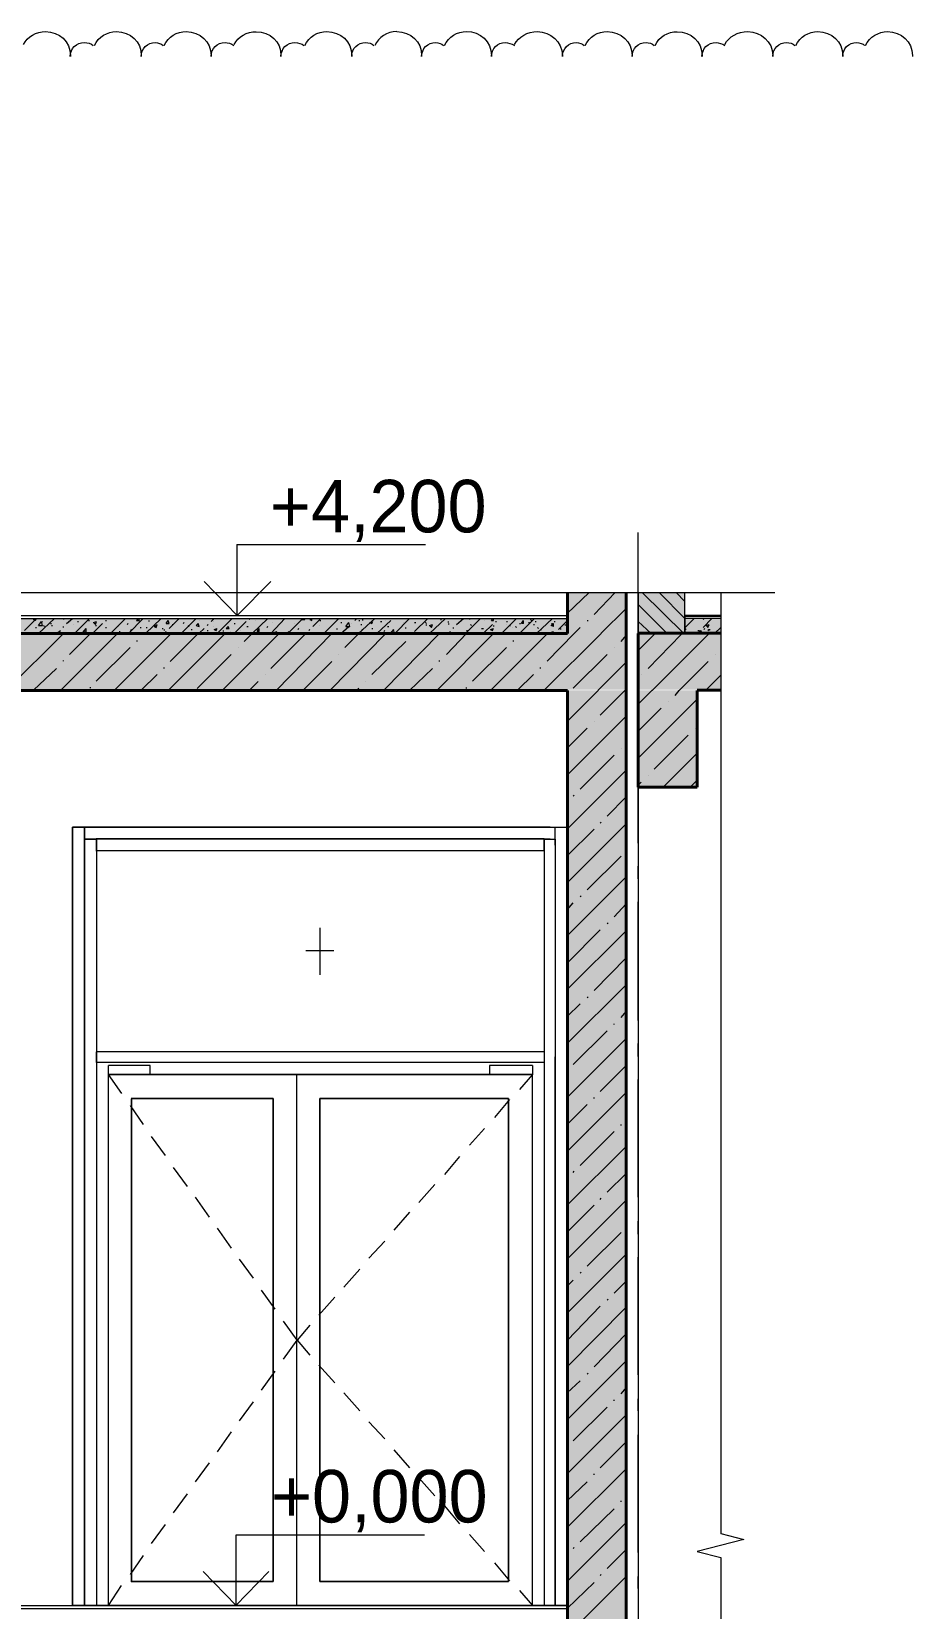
# Model space of a CAD drawing. Header units: millimetres. Extents: x -401725 to 250493, y 305116 to 802890.
# Drawn here: x -375106.641 to -375105.17, y 508966.849 to 508969.482 of the extents above; entities that cross this region are included whole.
import ezdxf

# ---------------------------------------------------------------- set-up
doc = ezdxf.new("R2010")
doc.units = ezdxf.units.MM
doc.layers.add('PDF _Геометрия', color=7, linetype='Continuous', true_color=0x1d1d1d)
doc.layers.add('PDF _Сплошная заливка', color=7, linetype='Continuous', true_color=0xffffff)
doc.layers.add('PDF _Текст', color=7, linetype='Continuous')

msp = doc.modelspace()

# ---------------------------------------------------------------- hatches: boundary and pattern name
at = {"layer": 'PDF _Сплошная заливка', "transparency": 33554559}
h = msp.add_hatch(color=256, dxfattribs=at)
h.paths.add_polyline_path([(-375108.9359, 508968.383), (-375108.9359, 508968.4771), (-375109.4664, 508968.4771), (-375109.4664, 508968.383)])
h.paths.add_polyline_path([(-375105.491, 508968.383), (-375105.491, 508968.4771), (-375105.6293, 508968.4771), (-375105.6293, 508968.383)])
h.paths.add_polyline_path([(-375105.6493, 508968.383), (-375105.6493, 508968.4771), (-375106.7909, 508968.4771), (-375106.7909, 508968.383)])

# ---------------------------------------------------------------- linework, layer by layer
at = {"layer": 'PDF _Геометрия', "color": 1, "lineweight": 9}
msp.add_lwpolyline([(-375106.458, 508969.4421), (-375106.458, 508969.4404, -0.426), (-375106.4348, 508969.4638)], format="xyb", dxfattribs=at)
for points in [[(-375106.5766, 508969.4405), (-375106.5766, 508969.4405)], [(-375106.5765, 508969.4421), (-375106.5765, 508969.4405)], [(-375106.4581, 508969.4405), (-375106.4581, 508969.4405)], [(-375106.3415, 508969.4421), (-375106.3415, 508969.4405)], [(-375106.3415, 508969.4405), (-375106.3415, 508969.4405)], [(-375106.2247, 508969.4421), (-375106.2247, 508969.4404)], [(-375106.2247, 508969.4405), (-375106.2247, 508969.4405)], [(-375106.1066, 508969.4406), (-375106.1066, 508969.4406)], [(-375106.1065, 508969.4421), (-375106.1065, 508969.4404)], [(-375105.9897, 508969.4421), (-375105.9897, 508969.4404)], [(-375105.9897, 508969.4405), (-375105.9897, 508969.4405)], [(-375105.8732, 508969.4405), (-375105.8732, 508969.4405)], [(-375105.8731, 508969.4422), (-375105.8731, 508969.4405)], [(-375105.7547, 508969.4421), (-375105.7547, 508969.4404)], [(-375105.7546, 508969.4403), (-375105.7546, 508969.4403)], [(-375105.6382, 508969.4404), (-375105.6382, 508969.4404)], [(-375105.6381, 508969.4422), (-375105.6381, 508969.4405)], [(-375105.5214, 508969.4404), (-375105.5214, 508969.4404)], [(-375105.5213, 508969.4421), (-375105.5213, 508969.4404)], [(-375105.4032, 508969.4421), (-375105.4032, 508969.4406)], [(-375105.4031, 508969.4406), (-375105.4031, 508969.4406)], [(-375105.2864, 508969.4404), (-375105.2864, 508969.4404)], [(-375105.2863, 508969.4421), (-375105.2863, 508969.4404)], [(-375105.1698, 508969.4422), (-375105.1698, 508969.4404)]]:
    msp.add_lwpolyline(points, dxfattribs=at)
at = {"layer": 'PDF _Геометрия', "color": 7, "lineweight": 9}
for points in [[(-375105.6281, 508968.4238), (-375105.6281, 508968.6455)], [(-375106.2982, 508968.6255), (-375105.9831, 508968.6255)], [(-375106.298, 508968.5071), (-375106.298, 508968.6255)], [(-375107.4479, 508968.5453), (-375105.3997, 508968.5453)], [(-375106.7896, 508968.5071), (-375105.7463, 508968.5071), (-375105.7463, 508968.5454)], [(-375105.6281, 508968.4771), (-375105.6281, 508968.5456), (-375105.6281, 508965.4755)], [(-375105.5499, 508968.4773), (-375105.5499, 508968.5455)], [(-375105.4898, 508968.5454), (-375105.4898, 508966.9738)], [(-375106.7896, 508968.502), (-375105.7463, 508968.502), (-375105.7463, 508968.5071)], [(-375106.5346, 508968.5072), (-375106.4697, 508968.5072)], [(-375106.4697, 508968.5071), (-375106.298, 508968.5071)], [(-375106.3579, 508968.507), (-375106.2396, 508968.507)], [(-375105.4898, 508968.5072), (-375105.5499, 508968.5072)], [(-375105.5499, 508968.5072), (-375105.5499, 508968.5056)], [(-375105.5499, 508968.5056), (-375105.5499, 508968.5022)], [(-375105.4898, 508968.5055), (-375105.5499, 508968.5055)], [(-375105.7463, 508968.477), (-375105.7463, 508968.502)], [(-375105.5499, 508968.5022), (-375105.5499, 508968.4773)], [(-375105.4898, 508968.5022), (-375105.5499, 508968.5022)], [(-375106.7896, 508968.477), (-375105.7463, 508968.477)], [(-375105.6282, 508968.4773), (-375105.5499, 508968.4773)], [(-375105.5499, 508968.4773), (-375105.4898, 508968.4773)], [(-375105.8365, 508968.3822), (-375106.7231, 508968.3822)], [(-375105.7463, 508968.1537), (-375105.7463, 508968.382)], [(-375105.6281, 508968.3638), (-375105.6281, 508968.3854)], [(-375105.6281, 508968.1271), (-375105.6281, 508968.3238)], [(-375106.5731, 508968.1539), (-375106.5531, 508968.1539)], [(-375106.573, 508966.8536), (-375106.573, 508968.1537)], [(-375106.5729, 508968.1537), (-375105.7463, 508968.1537)], [(-375106.573, 508968.1536), (-375106.573, 508968.1236)], [(-375106.5531, 508967.7705), (-375106.5531, 508968.1339), (-375106.5531, 508968.1539)], [(-375106.5531, 508968.1539), (-375106.5531, 508968.1238)], [(-375106.5431, 508968.1538), (-375106.5531, 508968.1538)], [(-375105.7748, 508968.1538), (-375106.5432, 508968.1538)], [(-375105.7664, 508968.1237), (-375105.7664, 508968.1538)], [(-375105.7663, 508968.1537), (-375105.7463, 508968.1537)], [(-375105.7463, 508968.1236), (-375105.7463, 508968.1537)], [(-375106.573, 508968.1236), (-375106.573, 508967.7703)], [(-375106.5431, 508968.1338), (-375106.5531, 508968.1338)], [(-375106.5531, 508968.1337), (-375106.533, 508968.1337)], [(-375106.5531, 508968.1238), (-375106.5531, 508967.7705)], [(-375105.7748, 508968.1338), (-375106.5432, 508968.1338)], [(-375105.7848, 508968.1339), (-375106.5332, 508968.1339)], [(-375105.7848, 508968.1139), (-375106.5332, 508968.1139)], [(-375106.533, 508968.1337), (-375106.533, 508967.7705)], [(-375106.533, 508968.1137), (-375106.533, 508968.1337)], [(-375105.7848, 508968.1139), (-375105.7848, 508968.1339), (-375105.7848, 508967.7705)], [(-375105.7846, 508968.1338), (-375105.7664, 508968.1338)], [(-375105.7698, 508968.1338), (-375105.7664, 508968.1338)], [(-375105.7664, 508968.1338), (-375105.7664, 508967.7704)], [(-375105.7664, 508968.1237), (-375105.7664, 508967.7704), (-375105.7664, 508966.8537)], [(-375105.7463, 508967.7704), (-375105.7463, 508968.1236)], [(-375105.6281, 508968.0671), (-375105.6281, 508968.0887)], [(-375105.6281, 508967.8305), (-375105.6281, 508968.0289)], [(-375106.1597, 508967.9855), (-375106.1597, 508967.9072)], [(-375106.1364, 508967.9471), (-375106.183, 508967.9471)], [(-375106.7896, 508966.8537), (-375105.7463, 508966.8537), (-375105.7463, 508967.7704)], [(-375106.573, 508967.7703), (-375106.573, 508966.8536)], [(-375106.5332, 508967.7788), (-375105.7848, 508967.7788), (-375105.7848, 508967.7606)], [(-375106.533, 508967.7605), (-375106.533, 508967.7787)], [(-375106.533, 508967.7705), (-375106.533, 508966.8537)], [(-375105.7848, 508967.7705), (-375105.7848, 508966.854)], [(-375105.7846, 508966.8537), (-375105.7664, 508966.8537), (-375105.7664, 508967.7703)], [(-375105.6281, 508967.7705), (-375105.6281, 508967.7921)], [(-375105.7848, 508967.7606), (-375106.5332, 508967.7606)], [(-375106.5132, 508967.7555), (-375106.5132, 508967.7406), (-375106.5132, 508966.8539)], [(-375106.4431, 508967.7406), (-375106.4431, 508967.7555), (-375106.5131, 508967.7555)], [(-375105.8047, 508967.7554), (-375105.8047, 508967.7404), (-375106.1981, 508967.7404)], [(-375105.8764, 508967.7554), (-375105.8764, 508967.7404)], [(-375105.8047, 508967.7554), (-375105.8763, 508967.7554)], [(-375106.5132, 508967.7406), (-375106.5132, 508966.8538), (-375106.5332, 508966.8538)], [(-375106.5132, 508967.7405), (-375106.4914, 508967.7089)], [(-375106.5131, 508967.7406), (-375106.4431, 508967.7406)], [(-375106.1981, 508966.8539), (-375106.1981, 508967.7405), (-375106.5131, 508967.7405)], [(-375106.513, 508967.7404), (-375105.8047, 508967.7404)], [(-375106.1981, 508966.8538), (-375106.1981, 508967.7404)], [(-375105.8763, 508967.7404), (-375105.8047, 508967.7404)], [(-375105.8047, 508966.8538), (-375105.8047, 508967.7404), (-375105.8263, 508967.7153)], [(-375105.8047, 508966.8538), (-375105.8047, 508967.7404)], [(-375105.6281, 508967.5355), (-375105.6281, 508967.732)], [(-375106.4764, 508967.6888), (-375106.4548, 508967.6571)], [(-375106.4747, 508967.7003), (-375106.238, 508967.7003)], [(-375106.4746, 508966.8936), (-375106.4746, 508967.7002)], [(-375106.238, 508967.7003), (-375106.238, 508966.8937)], [(-375106.1597, 508966.8938), (-375106.1597, 508967.7005)], [(-375106.1597, 508967.7003), (-375105.8446, 508967.7003)], [(-375105.843, 508967.6987), (-375105.868, 508967.6687)], [(-375105.8446, 508967.7003), (-375105.8446, 508966.8937)], [(-375106.4414, 508967.6372), (-375106.4181, 508967.6055)], [(-375105.8848, 508967.6505), (-375105.9098, 508967.6223)], [(-375106.4047, 508967.5855), (-375106.3814, 508967.5538)], [(-375105.9264, 508967.6039), (-375105.9514, 508967.5738)], [(-375105.9679, 508967.5571), (-375105.9946, 508967.527)], [(-375106.3681, 508967.5355), (-375106.3447, 508967.5021)], [(-375106.0098, 508967.5105), (-375106.0364, 508967.4805)], [(-375106.3314, 508967.4838), (-375106.3081, 508967.4505)], [(-375105.6281, 508967.4738), (-375105.6281, 508967.4954)], [(-375106.0513, 508967.462), (-375106.0779, 508967.4337)], [(-375106.2948, 508967.4322), (-375106.2714, 508967.4005)], [(-375105.6281, 508967.2389), (-375105.6281, 508967.4354)], [(-375106.0932, 508967.4155), (-375106.1199, 508967.3856)], [(-375106.258, 508967.3805), (-375106.2347, 508967.3488)], [(-375106.1348, 508967.3688), (-375106.1615, 508967.3389)], [(-375106.2213, 508967.3288), (-375106.1981, 508967.2971)], [(-375106.1763, 508967.3221), (-375106.1979, 508967.2971)], [(-375106.1981, 508967.2971), (-375106.2213, 508967.2654)], [(-375106.1979, 508967.2971), (-375106.1763, 508967.272)], [(-375106.2347, 508967.2454), (-375106.258, 508967.2137)], [(-375106.1615, 508967.2554), (-375106.1348, 508967.2255)], [(-375106.2714, 508967.1939), (-375106.2948, 508967.162)], [(-375106.1199, 508967.2089), (-375106.0932, 508967.1788)], [(-375105.6281, 508967.1789), (-375105.6281, 508967.1988)], [(-375106.3081, 508967.1439), (-375106.3314, 508967.1104)], [(-375106.0779, 508967.1603), (-375106.0513, 508967.1321)], [(-375105.6281, 508966.9422), (-375105.6281, 508967.1387)], [(-375106.0364, 508967.1138), (-375106.0098, 508967.0838)], [(-375106.3447, 508967.0922), (-375106.3681, 508967.0604)], [(-375105.9946, 508967.067), (-375105.9679, 508967.037)], [(-375106.3814, 508967.0405), (-375106.4047, 508967.0088)], [(-375105.9514, 508967.0204), (-375105.9264, 508966.9905)], [(-375105.7463, 508967.0119), (-375105.7463, 508966.5637), (-375105.7463, 508966.517)], [(-375106.4181, 508966.9889), (-375106.4414, 508966.9572)], [(-375106.2998, 508966.9721), (-375105.9848, 508966.9721)], [(-375106.2997, 508966.8537), (-375106.2997, 508966.9721)], [(-375105.9098, 508966.9722), (-375105.8848, 508966.9438)], [(-375105.4515, 508966.9639), (-375105.5297, 508966.9439)], [(-375105.4898, 508966.9739), (-375105.4515, 508966.9639)], [(-375106.4548, 508966.9372), (-375106.4764, 508966.9054)], [(-375105.868, 508966.9253), (-375105.843, 508966.8953)], [(-375105.5297, 508966.9438), (-375105.4898, 508966.9338)], [(-375105.4898, 508966.9338), (-375105.4898, 508965.0439)], [(-375105.6281, 508966.8822), (-375105.6281, 508966.9021)], [(-375106.4915, 508966.8873), (-375106.5132, 508966.8538)], [(-375106.238, 508966.8937), (-375106.4747, 508966.8937)], [(-375105.8446, 508966.8938), (-375106.1597, 508966.8938)], [(-375105.8263, 508966.8787), (-375105.8047, 508966.8538)], [(-375106.7896, 508966.8487), (-375105.7463, 508966.8487), (-375105.7463, 508966.8537)], [(-375106.613, 508966.8537), (-375106.4814, 508966.8537)], [(-375106.5531, 508966.8537), (-375106.5731, 508966.8537)], [(-375105.7663, 508966.8537), (-375105.7463, 508966.8537), (-375106.5729, 508966.8537)], [(-375106.533, 508966.8537), (-375106.5531, 508966.8537)], [(-375106.5131, 508966.8538), (-375106.1981, 508966.8538)], [(-375106.4813, 508966.8537), (-375106.2997, 508966.8537)], [(-375106.3599, 508966.8538), (-375106.2415, 508966.8538)], [(-375106.1981, 508966.8538), (-375105.8047, 508966.8538)], [(-375105.7848, 508966.854), (-375105.8048, 508966.854)]]:
    msp.add_lwpolyline(points, dxfattribs=at)
at = {"layer": 'PDF _Геометрия', "color": 7, "lineweight": 18}
for points in [[(-375106.298, 508968.5071), (-375106.353, 508968.5637)], [(-375106.2981, 508968.5073), (-375106.2415, 508968.5639)], [(-375106.2997, 508966.8537), (-375106.3546, 508966.9104)], [(-375106.2999, 508966.8538), (-375106.2448, 508966.9106)]]:
    msp.add_lwpolyline(points, dxfattribs=at)
at = {"layer": 'PDF _Геометрия', "lineweight": 9}
for points in [[(-375105.7465, 508968.5106), (-375105.7099, 508968.5455)], [(-375105.7013, 508968.5087), (-375105.6664, 508968.5454)], [(-375105.5515, 508968.4771), (-375105.6214, 508968.5455)], [(-375105.5499, 508968.5022), (-375105.5932, 508968.5455)], [(-375105.5499, 508968.5305), (-375105.5648, 508968.5455)], [(-375105.6898, 508968.4773), (-375105.6482, 508968.5189)], [(-375105.5797, 508968.4772), (-375105.628, 508968.5255)], [(-375106.653, 508968.482), (-375106.633, 508968.502)], [(-375106.6346, 508968.4988), (-375106.6379, 508968.5004), (-375106.6346, 508968.5021)], [(-375106.6347, 508968.4986), (-375106.633, 508968.502)], [(-375106.6347, 508968.487), (-375106.633, 508968.487)], [(-375106.6298, 508968.4772), (-375106.6031, 508968.5022)], [(-375106.6298, 508968.4905), (-375106.6248, 508968.4971)], [(-375106.6296, 508968.4903), (-375106.6229, 508968.4903)], [(-375106.6229, 508968.4903), (-375106.6246, 508968.497)], [(-375106.6246, 508968.4953), (-375106.6229, 508968.497)], [(-375106.6213, 508968.4905), (-375106.6197, 508968.4888)], [(-375106.6097, 508968.4937), (-375106.608, 508968.4937)], [(-375106.608, 508968.4904), (-375106.6064, 508968.4904)], [(-375106.5997, 508968.477), (-375106.5931, 508968.482)], [(-375106.5882, 508968.4872), (-375106.5882, 508968.4889)], [(-375106.5882, 508968.4772), (-375106.5882, 508968.4789)], [(-375106.5879, 508968.5003), (-375106.5863, 508968.5019)], [(-375106.583, 508968.4938), (-375106.573, 508968.5021)], [(-375106.5797, 508968.4972), (-375106.5797, 508968.4955)], [(-375106.5713, 508968.492), (-375106.5713, 508968.492)], [(-375106.5697, 508968.4771), (-375106.5447, 508968.5022)], [(-375106.5648, 508968.4971), (-375106.5632, 508968.4971)], [(-375106.5499, 508968.479), (-375106.5549, 508968.479), (-375106.5499, 508968.4855)], [(-375106.5532, 508968.4822), (-375106.5515, 508968.4839)], [(-375106.5499, 508968.479), (-375106.5499, 508968.4855)], [(-375106.5464, 508968.4988), (-375106.5447, 508968.4988)], [(-375106.5397, 508968.4771), (-375106.523, 508968.4936)], [(-375106.538, 508968.4954), (-375106.533, 508968.4971)], [(-375106.538, 508968.4954), (-375106.5346, 508968.492)], [(-375106.5347, 508968.4921), (-375106.533, 508968.4971)], [(-375106.5347, 508968.4904), (-375106.533, 508968.4904)], [(-375106.5181, 508968.4988), (-375106.5164, 508968.4988)], [(-375106.5181, 508968.4872), (-375106.5164, 508968.4872)], [(-375106.5096, 508968.4771), (-375106.4847, 508968.502)], [(-375106.4963, 508968.4887), (-375106.4963, 508968.4887)], [(-375106.4948, 508968.4805), (-375106.4931, 508968.4805)], [(-375106.4814, 508968.4922), (-375106.4798, 508968.4939)], [(-375106.4797, 508968.4772), (-375106.4548, 508968.5021)], [(-375106.4763, 508968.482), (-375106.4746, 508968.4837)], [(-375106.4663, 508968.4987), (-375106.4629, 508968.5021)], [(-375106.4663, 508968.4988), (-375106.4613, 508968.4988)], [(-375106.4613, 508968.4988), (-375106.463, 508968.502)], [(-375106.4597, 508968.4871), (-375106.458, 508968.4871)], [(-375106.4513, 508968.4771), (-375106.4246, 508968.502)], [(-375106.4497, 508968.4871), (-375106.448, 508968.4871)], [(-375106.4447, 508968.4972), (-375106.4447, 508968.4988)], [(-375106.4364, 508968.4889), (-375106.4314, 508968.4922)], [(-375106.4364, 508968.4888), (-375106.433, 508968.4871)], [(-375106.4331, 508968.4872), (-375106.4314, 508968.4922)], [(-375106.423, 508968.4854), (-375106.4214, 508968.4854)], [(-375106.4197, 508968.4838), (-375106.4197, 508968.4822)], [(-375106.4181, 508968.4788), (-375106.4165, 508968.4805)], [(-375106.4163, 508968.4936), (-375106.4129, 508968.4987)], [(-375106.4163, 508968.4937), (-375106.4113, 508968.4937)], [(-375106.4113, 508968.4937), (-375106.413, 508968.4988)], [(-375106.4114, 508968.4787), (-375106.4097, 508968.4787)], [(-375106.4113, 508968.4854), (-375106.3947, 508968.5022)], [(-375106.4097, 508968.502), (-375106.4097, 508968.502)], [(-375106.4065, 508968.4922), (-375106.4048, 508968.4922)], [(-375106.3915, 508968.4771), (-375106.3665, 508968.5021)], [(-375106.388, 508968.4937), (-375106.3863, 508968.4953)], [(-375106.3847, 508968.4837), (-375106.3847, 508968.4837)], [(-375106.3798, 508968.4905), (-375106.3782, 508968.4889)], [(-375106.3747, 508968.4837), (-375106.373, 508968.4837)], [(-375106.3664, 508968.4904), (-375106.3613, 508968.4888)], [(-375106.3663, 508968.4904), (-375106.363, 508968.4937)], [(-375106.3613, 508968.4888), (-375106.363, 508968.4938)], [(-375106.3616, 508968.4773), (-375106.3532, 508968.4855)], [(-375106.3613, 508968.4987), (-375106.3613, 508968.4987)], [(-375106.3481, 508968.4905), (-375106.3464, 508968.4922)], [(-375106.3481, 508968.4821), (-375106.3464, 508968.4821)], [(-375106.3414, 508968.497), (-375106.3363, 508968.502)], [(-375106.338, 508968.4971), (-375106.338, 508968.4971)], [(-375106.338, 508968.4887), (-375106.338, 508968.4887)], [(-375106.3365, 508968.4838), (-375106.3314, 508968.4855)], [(-375106.3364, 508968.4837), (-375106.3331, 508968.4822)], [(-375106.3331, 508968.4821), (-375106.3314, 508968.4855)], [(-375106.3315, 508968.4771), (-375106.3064, 508968.5021)], [(-375106.3214, 508968.4821), (-375106.3214, 508968.4804)], [(-375106.3181, 508968.4789), (-375106.3181, 508968.4789)], [(-375106.3164, 508968.4854), (-375106.3113, 508968.4854)], [(-375106.3163, 508968.4853), (-375106.313, 508968.4887)], [(-375106.3113, 508968.4854), (-375106.313, 508968.4888)], [(-375106.3097, 508968.4805), (-375106.3097, 508968.4805)], [(-375106.3031, 508968.4772), (-375106.2831, 508968.4971)], [(-375106.303, 508968.4936), (-375106.3013, 508968.4936)], [(-375106.2915, 508968.4822), (-375106.2915, 508968.4822)], [(-375106.2815, 508968.4888), (-375106.2798, 508968.4888)], [(-375106.278, 508968.5004), (-375106.2763, 508968.5021)], [(-375106.2731, 508968.4788), (-375106.2714, 508968.4788)], [(-375106.273, 508968.4772), (-375106.2464, 508968.5021)], [(-375106.2665, 508968.4989), (-375106.2665, 508968.4989)], [(-375106.2613, 508968.4805), (-375106.2647, 508968.4805), (-375106.2613, 508968.4853)], [(-375106.2613, 508968.4805), (-375106.2613, 508968.4853)], [(-375106.2481, 508968.4871), (-375106.2464, 508968.4888)], [(-375106.2414, 508968.4771), (-375106.2182, 508968.5023)], [(-375106.2396, 508968.4954), (-375106.2396, 508968.4954)], [(-375106.2365, 508968.4788), (-375106.2315, 508968.4805)], [(-375106.2365, 508968.4789), (-375106.2331, 508968.4772)], [(-375106.2332, 508968.4771), (-375106.2315, 508968.4805)], [(-375106.2315, 508968.4805), (-375106.2315, 508968.4805)], [(-375106.2298, 508968.4905), (-375106.2298, 508968.4905)], [(-375106.2147, 508968.4772), (-375106.2114, 508968.4803)], [(-375106.213, 508968.477), (-375106.188, 508968.502)], [(-375106.2114, 508968.4772), (-375106.2114, 508968.4803)], [(-375106.2029, 508968.4938), (-375106.2029, 508968.4938)], [(-375106.1965, 508968.4838), (-375106.1948, 508968.4855)], [(-375106.1915, 508968.5005), (-375106.1847, 508968.5005)], [(-375106.1913, 508968.5004), (-375106.1896, 508968.5021)], [(-375106.1847, 508968.5005), (-375106.1847, 508968.5022)], [(-375106.178, 508968.482), (-375106.1763, 508968.4837)], [(-375106.1764, 508968.5004), (-375106.1747, 508968.502)], [(-375106.1764, 508968.5005), (-375106.1731, 508968.4988)], [(-375106.1731, 508968.4988), (-375106.1731, 508968.5022)], [(-375106.1731, 508968.4788), (-375106.1714, 508968.4771)], [(-375106.1715, 508968.4888), (-375106.1581, 508968.5021)], [(-375106.1682, 508968.5023), (-375106.1682, 508968.5023)], [(-375106.1598, 508968.4988), (-375106.1581, 508968.4988)], [(-375106.1597, 508968.4904), (-375106.1597, 508968.4904)], [(-375106.153, 508968.4771), (-375106.128, 508968.5021)], [(-375106.1413, 508968.502), (-375106.1413, 508968.502)], [(-375106.1315, 508968.5006), (-375106.1315, 508968.5006)], [(-375106.1315, 508968.4856), (-375106.1315, 508968.4839)], [(-375106.1248, 508968.4955), (-375106.1231, 508968.4955)], [(-375106.1247, 508968.477), (-375106.1114, 508968.4887)], [(-375106.1165, 508968.4887), (-375106.1114, 508968.4955)], [(-375106.1163, 508968.4888), (-375106.1098, 508968.4888)], [(-375106.1098, 508968.4888), (-375106.1115, 508968.4954)], [(-375106.1065, 508968.4939), (-375106.1065, 508968.4939)], [(-375106.1015, 508968.4988), (-375106.0981, 508968.5022)], [(-375106.095, 508968.4772), (-375106.0682, 508968.5023)], [(-375106.0949, 508968.4989), (-375106.0932, 508968.4989)], [(-375106.0914, 508968.492), (-375106.0897, 508968.492)], [(-375106.0897, 508968.4838), (-375106.088, 508968.4838)], [(-375106.088, 508968.4987), (-375106.088, 508968.5004)], [(-375106.0765, 508968.4955), (-375106.0715, 508968.4971)], [(-375106.0765, 508968.4955), (-375106.0731, 508968.4938)], [(-375106.0731, 508968.4938), (-375106.0715, 508968.4971)], [(-375106.0731, 508968.4855), (-375106.0715, 508968.4855)], [(-375106.0647, 508968.4771), (-375106.0413, 508968.4988)], [(-375106.0582, 508968.4972), (-375106.0565, 508968.4972)], [(-375106.053, 508968.4804), (-375106.0514, 508968.4821)], [(-375106.0497, 508968.4988), (-375106.0497, 508968.4988)], [(-375106.0465, 508968.4889), (-375106.0448, 508968.4889)], [(-375106.0415, 508968.477), (-375106.0364, 508968.4838)], [(-375106.0348, 508968.4772), (-375106.0365, 508968.4838)], [(-375106.0347, 508968.4772), (-375106.0098, 508968.5021)], [(-375106.0198, 508968.4955), (-375106.0198, 508968.4955)], [(-375106.0163, 508968.4854), (-375106.0163, 508968.4871)], [(-375106.0014, 508968.4804), (-375105.9796, 508968.5021)], [(-375106.0014, 508968.4954), (-375105.9997, 508968.4954)], [(-375105.9849, 508968.4971), (-375105.9832, 508968.4971)], [(-375105.9832, 508968.4956), (-375105.9815, 508968.4939)], [(-375105.9815, 508968.4905), (-375105.9815, 508968.4922)], [(-375105.9765, 508968.4905), (-375105.9731, 508968.4871)], [(-375105.9764, 508968.4772), (-375105.9497, 508968.5022)], [(-375105.9764, 508968.4906), (-375105.9715, 508968.4921)], [(-375105.9732, 508968.4872), (-375105.9715, 508968.4921)], [(-375105.9598, 508968.5022), (-375105.9598, 508968.5022)], [(-375105.958, 508968.5004), (-375105.9563, 508968.5004)], [(-375105.9462, 508968.477), (-375105.9413, 508968.4804)], [(-375105.9449, 508968.4955), (-375105.9449, 508968.4972)], [(-375105.9449, 508968.4938), (-375105.9449, 508968.4921)], [(-375105.9364, 508968.4855), (-375105.9364, 508968.4871)], [(-375105.9316, 508968.4923), (-375105.9199, 508968.5023)], [(-375105.9313, 508968.4786), (-375105.9296, 508968.4786)], [(-375105.9296, 508968.4786), (-375105.9296, 508968.4771)], [(-375105.9232, 508968.5005), (-375105.9215, 508968.5005)], [(-375105.9164, 508968.4771), (-375105.8913, 508968.5021)], [(-375105.9148, 508968.4821), (-375105.9131, 508968.4821)], [(-375105.9099, 508968.5005), (-375105.9082, 508968.5022)], [(-375105.9098, 508968.4773), (-375105.9098, 508968.4788)], [(-375105.908, 508968.4921), (-375105.9063, 508968.4904)], [(-375105.8898, 508968.4855), (-375105.8881, 508968.4855)], [(-375105.8882, 508968.4854), (-375105.8864, 508968.4854)], [(-375105.8865, 508968.4773), (-375105.8715, 508968.4923)], [(-375105.8848, 508968.4988), (-375105.8848, 508968.4988)], [(-375105.8749, 508968.4839), (-375105.8715, 508968.4822)], [(-375105.8748, 508968.4821), (-375105.8748, 508968.4821)], [(-375105.8745, 508968.4837), (-375105.8696, 508968.4854)], [(-375105.8732, 508968.4989), (-375105.8715, 508968.5021)], [(-375105.873, 508968.4986), (-375105.8696, 508968.4986)], [(-375105.8713, 508968.4819), (-375105.8696, 508968.4854)], [(-375105.8696, 508968.4986), (-375105.8696, 508968.5021)], [(-375105.8696, 508968.4903), (-375105.8696, 508968.4888)], [(-375105.8664, 508968.4971), (-375105.8647, 508968.4971)], [(-375105.8564, 508968.4771), (-375105.8313, 508968.502)], [(-375105.8482, 508968.4972), (-375105.8465, 508968.4972)], [(-375105.8481, 508968.4922), (-375105.8481, 508968.4922)], [(-375105.8431, 508968.4904), (-375105.8414, 508968.4904)], [(-375105.8381, 508968.4872), (-375105.8381, 508968.4872)], [(-375105.833, 508968.4887), (-375105.8313, 508968.487)], [(-375105.8265, 508968.4772), (-375105.8014, 508968.5021)], [(-375105.8265, 508968.4938), (-375105.8248, 508968.4938)], [(-375105.8196, 508968.4938), (-375105.823, 508968.4938), (-375105.8196, 508968.4987)], [(-375105.8196, 508968.4938), (-375105.8196, 508968.4987)], [(-375105.8115, 508968.4955), (-375105.8098, 508968.4955)], [(-375105.808, 508968.5003), (-375105.8063, 508968.4986)], [(-375105.8031, 508968.4922), (-375105.8014, 508968.4922)], [(-375105.7999, 508968.4972), (-375105.7982, 508968.4972)], [(-375105.7979, 508968.4771), (-375105.7713, 508968.502)], [(-375105.7963, 508968.487), (-375105.7946, 508968.4853)], [(-375105.7914, 508968.4838), (-375105.7897, 508968.4838)], [(-375105.7747, 508968.4786), (-375105.7713, 508968.4771)], [(-375105.7746, 508968.4787), (-375105.7696, 508968.4805)], [(-375105.7696, 508968.4886), (-375105.7731, 508968.4904), (-375105.7696, 508968.4938)], [(-375105.773, 508968.4936), (-375105.7713, 508968.4936)], [(-375105.7713, 508968.477), (-375105.7696, 508968.4805)], [(-375105.7696, 508968.4886), (-375105.7696, 508968.4938)], [(-375105.7681, 508968.4971), (-375105.7664, 508968.4971)], [(-375105.7664, 508968.4771), (-375105.7664, 508968.4788)], [(-375105.7613, 508968.4837), (-375105.7463, 508968.4987)], [(-375105.758, 508968.4854), (-375105.758, 508968.4837)], [(-375105.7498, 508968.4922), (-375105.7498, 508968.4905)], [(-375105.7347, 508968.4771), (-375105.7248, 508968.4872)], [(-375105.7132, 508968.4988), (-375105.7115, 508968.4988)], [(-375105.6064, 508968.4771), (-375105.628, 508968.497)], [(-375105.5497, 508968.4855), (-375105.548, 508968.4837)], [(-375105.5496, 508968.4871), (-375105.5346, 508968.502)], [(-375105.5282, 508968.4821), (-375105.5265, 508968.4821)], [(-375105.5279, 508968.477), (-375105.523, 508968.482)], [(-375105.5266, 508968.4805), (-375105.5249, 508968.4822)], [(-375105.5213, 508968.477), (-375105.5231, 508968.482)], [(-375105.5198, 508968.502), (-375105.5181, 508968.5005)], [(-375105.5197, 508968.4872), (-375105.5048, 508968.5022)], [(-375105.5182, 508968.4838), (-375105.5164, 508968.4855)], [(-375105.5146, 508968.4904), (-375105.5096, 508968.4921)], [(-375105.5145, 508968.4904), (-375105.5113, 508968.4869)], [(-375105.5114, 508968.4871), (-375105.5096, 508968.4921)], [(-375105.5114, 508968.4836), (-375105.5096, 508968.4821)], [(-375105.5097, 508968.4838), (-375105.508, 508968.4838)], [(-375105.4998, 508968.4773), (-375105.4898, 508968.4873)], [(-375106.6832, 508968.3822), (-375106.5882, 508968.4772)], [(-375106.633, 508968.4753), (-375106.633, 508968.477)], [(-375106.5929, 508968.3821), (-375106.498, 508968.4771)], [(-375106.5781, 508968.4421), (-375106.5431, 508968.4772)], [(-375106.5332, 508968.3972), (-375106.4765, 508968.4539)], [(-375106.5031, 508968.3821), (-375106.408, 508968.4771)], [(-375106.4648, 508968.4639), (-375106.4648, 508968.4655)], [(-375106.4548, 508968.4756), (-375106.4531, 508968.4772)], [(-375106.4131, 508968.3821), (-375106.3181, 508968.4772)], [(-375106.4096, 508968.4305), (-375106.3629, 508968.4771)], [(-375106.323, 508968.3821), (-375106.2279, 508968.4769)], [(-375106.2964, 508968.4539), (-375106.2964, 508968.4539)], [(-375106.2863, 508968.4637), (-375106.273, 508968.477)], [(-375106.2414, 508968.4188), (-375106.1847, 508968.4755)], [(-375106.2347, 508968.4771), (-375106.2347, 508968.4771)], [(-375106.2329, 508968.382), (-375106.1396, 508968.4771)], [(-375106.2147, 508968.4771), (-375106.213, 508968.4771)], [(-375106.1831, 508968.4771), (-375106.1831, 508968.4771)], [(-375106.1431, 508968.3821), (-375106.0497, 508968.4771)], [(-375106.1348, 508968.4772), (-375106.1331, 508968.4772)], [(-375106.1182, 508968.4538), (-375106.0948, 508968.4772)], [(-375106.088, 508968.477), (-375106.088, 508968.477)], [(-375106.0729, 508968.4087), (-375106.0163, 508968.4637)], [(-375106.0532, 508968.3821), (-375105.9598, 508968.4772)], [(-375106.0414, 508968.4772), (-375106.0348, 508968.4772)], [(-375106.0046, 508968.4754), (-375106.0046, 508968.4771)], [(-375105.9646, 508968.382), (-375105.8696, 508968.477)], [(-375105.948, 508968.442), (-375105.9147, 508968.4771)], [(-375105.9049, 508968.3973), (-375105.8481, 508968.4538)], [(-375105.8746, 508968.3821), (-375105.7797, 508968.477)], [(-375105.8365, 508968.4638), (-375105.8365, 508968.4655)], [(-375105.8313, 508968.4771), (-375105.8313, 508968.4771)], [(-375105.8248, 508968.4755), (-375105.8248, 508968.4772)], [(-375105.7848, 508968.3822), (-375105.6898, 508968.4772)], [(-375105.7798, 508968.4306), (-375105.7349, 508968.4772)], [(-375105.7564, 508968.4771), (-375105.7547, 508968.4771)], [(-375105.668, 508968.4538), (-375105.668, 508968.4538)], [(-375105.6566, 508968.4639), (-375105.6482, 508968.4739)], [(-375105.6282, 508968.4488), (-375105.5998, 508968.4772)], [(-375105.6114, 508968.4188), (-375105.5564, 508968.4755)], [(-375105.6046, 508968.3821), (-375105.5096, 508968.4771)], [(-375105.5282, 508968.4771), (-375105.5265, 508968.4771)], [(-375106.5882, 508968.4306), (-375106.5882, 508968.4322)], [(-375106.3647, 508968.3854), (-375106.3081, 508968.4422)], [(-375106.188, 508968.382), (-375106.1396, 508968.4303)], [(-375106.128, 508968.4421), (-375106.128, 508968.4421)], [(-375105.9598, 508968.4305), (-375105.9598, 508968.4322)], [(-375105.7364, 508968.3855), (-375105.6797, 508968.4421)], [(-375105.6948, 508968.3822), (-375105.6482, 508968.429)], [(-375105.5596, 508968.382), (-375105.5113, 508968.4303)], [(-375105.4996, 508968.442), (-375105.4996, 508968.442)], [(-375106.6382, 508968.3822), (-375106.5998, 508968.4188)], [(-375106.458, 508968.3822), (-375106.4314, 508968.4088)], [(-375106.4197, 508968.4188), (-375106.4197, 508968.4205)], [(-375106.2513, 508968.4087), (-375106.2513, 508968.4087)], [(-375106.0099, 508968.3821), (-375105.9715, 508968.4188)], [(-375105.8297, 508968.3822), (-375105.803, 508968.4088)], [(-375105.7914, 508968.4188), (-375105.7914, 508968.4204)], [(-375105.6229, 508968.4087), (-375105.6229, 508968.4087)], [(-375105.5148, 508968.3822), (-375105.4898, 508968.4072)], [(-375106.5431, 508968.3855), (-375106.5431, 508968.3872)], [(-375106.278, 508968.3821), (-375106.263, 508968.3971)], [(-375106.0982, 508968.3823), (-375106.0948, 508968.3855)], [(-375106.0831, 508968.3971), (-375106.0831, 508968.3971)], [(-375105.9147, 508968.3854), (-375105.9147, 508968.3871)], [(-375105.7463, 508968.3304), (-375105.6947, 508968.3821)], [(-375105.6915, 508968.3406), (-375105.6498, 508968.3822)], [(-375105.6499, 508968.3822), (-375105.6482, 508968.3839)], [(-375105.6281, 508968.3589), (-375105.6047, 508968.3822)], [(-375105.5663, 508968.3737), (-375105.5596, 508968.3821)], [(-375105.6281, 508968.2687), (-375105.5297, 508968.3671)], [(-375105.6281, 508968.3138), (-375105.5898, 508968.3521)], [(-375105.5781, 508968.3638), (-375105.5781, 508968.3638)], [(-375105.7466, 508968.2406), (-375105.6482, 508968.3388)], [(-375105.7014, 508968.3305), (-375105.7014, 508968.3305)], [(-375105.7465, 508968.2855), (-375105.7131, 508968.3189)], [(-375105.6014, 508968.2504), (-375105.5447, 508968.3071)], [(-375105.533, 508968.3187), (-375105.533, 508968.3187)], [(-375105.7247, 508968.2171), (-375105.668, 508968.2738)], [(-375105.6563, 508968.2854), (-375105.6563, 508968.2854)], [(-375105.5865, 508968.2204), (-375105.5297, 508968.2772)], [(-375105.7466, 508968.1505), (-375105.6482, 508968.2488)], [(-375105.6279, 508968.2237), (-375105.6229, 508968.2287)], [(-375105.6115, 508968.2405), (-375105.6115, 508968.2405)], [(-375105.5414, 508968.2204), (-375105.5297, 508968.2321)], [(-375105.7366, 508968.2056), (-375105.7349, 508968.2073)], [(-375105.6799, 508968.1722), (-375105.6482, 508968.204)], [(-375105.7466, 508968.0605), (-375105.6482, 508968.1589)], [(-375105.7464, 508968.1055), (-375105.7014, 508968.1505)], [(-375105.6915, 508968.1605), (-375105.6898, 508968.1622)], [(-375105.7131, 508968.0488), (-375105.6563, 508968.1053)], [(-375105.7466, 508967.9722), (-375105.6482, 508968.0706)], [(-375105.7249, 508968.0372), (-375105.7232, 508968.0389)], [(-375105.7464, 508968.0156), (-375105.7365, 508968.0272)], [(-375105.6683, 508968.004), (-375105.6482, 508968.0255)], [(-375105.7466, 508967.8823), (-375105.6482, 508967.9806)], [(-375105.7463, 508967.9271), (-375105.6914, 508967.9822)], [(-375105.6798, 508967.9921), (-375105.6781, 508967.9938)], [(-375105.7015, 508967.8806), (-375105.6482, 508967.9356)], [(-375105.7466, 508967.7923), (-375105.6482, 508967.8905)], [(-375105.7465, 508967.8372), (-375105.7248, 508967.8588)], [(-375105.7132, 508967.8689), (-375105.7115, 508967.8705)], [(-375105.668, 508967.8238), (-375105.668, 508967.8254)], [(-375105.6566, 508967.8355), (-375105.6482, 508967.8456)], [(-375105.7466, 508967.7021), (-375105.6482, 508967.8005)], [(-375105.7364, 508967.7571), (-375105.6797, 508967.8137)], [(-375105.6916, 508967.7123), (-375105.6482, 508967.7556)], [(-375105.7466, 508967.6122), (-375105.6482, 508967.7105)], [(-375105.7465, 508967.6572), (-375105.7131, 508967.6904)], [(-375105.7014, 508967.7004), (-375105.7014, 508967.7022)], [(-375105.7247, 508967.5888), (-375105.668, 508967.6454)], [(-375105.6563, 508967.6554), (-375105.6563, 508967.6571)], [(-375105.7466, 508967.5222), (-375105.6482, 508967.6206)], [(-375105.7366, 508967.5772), (-375105.7349, 508967.5789)], [(-375105.6799, 508967.544), (-375105.6482, 508967.5755)], [(-375105.7466, 508967.4322), (-375105.6482, 508967.5306)], [(-375105.6915, 508967.5321), (-375105.6898, 508967.5338)], [(-375105.7464, 508967.4771), (-375105.7014, 508967.5221)], [(-375105.7131, 508967.4205), (-375105.6563, 508967.477)], [(-375105.7466, 508967.3423), (-375105.6482, 508967.4406)], [(-375105.7249, 508967.409), (-375105.7232, 508967.4105)], [(-375105.7464, 508967.3872), (-375105.7365, 508967.3973)], [(-375105.6683, 508967.3755), (-375105.6482, 508967.3955)], [(-375105.7466, 508967.2523), (-375105.6482, 508967.3522)], [(-375105.7463, 508967.2972), (-375105.6914, 508967.3538)], [(-375105.6798, 508967.3639), (-375105.6781, 508967.3654)], [(-375105.7015, 508967.2523), (-375105.6482, 508967.3073)], [(-375105.7466, 508967.1638), (-375105.6482, 508967.2622)], [(-375105.7132, 508967.2406), (-375105.7115, 508967.2421)], [(-375105.7465, 508967.2088), (-375105.7248, 508967.2288)], [(-375105.6566, 508967.2072), (-375105.6482, 508967.2171)], [(-375105.668, 508967.1954), (-375105.668, 508967.1971)], [(-375105.7466, 508967.0739), (-375105.6482, 508967.1722)], [(-375105.7364, 508967.1289), (-375105.6797, 508967.1853)], [(-375105.6916, 508967.0838), (-375105.6482, 508967.1272)], [(-375105.7466, 508966.9839), (-375105.6482, 508967.0823)], [(-375105.7465, 508967.0288), (-375105.7131, 508967.0606)], [(-375105.7014, 508967.0721), (-375105.7014, 508967.0738)], [(-375105.7247, 508966.9604), (-375105.668, 508967.0154)], [(-375105.6563, 508967.0271), (-375105.6563, 508967.0288)], [(-375105.7466, 508966.8939), (-375105.6482, 508966.9923)], [(-375105.7366, 508966.9489), (-375105.7349, 508966.9506)], [(-375105.6799, 508966.9155), (-375105.6482, 508966.9472)], [(-375105.7466, 508966.804), (-375105.6482, 508966.9021)], [(-375105.6915, 508966.9037), (-375105.6898, 508966.9054)], [(-375105.7464, 508966.8488), (-375105.7014, 508966.8921)], [(-375106.5531, 508966.8489), (-375106.5531, 508966.8489)], [(-375106.5531, 508966.8489), (-375106.5531, 508966.8489)]]:
    msp.add_lwpolyline(points, dxfattribs=at)
at = {"layer": 'PDF _Геометрия', "color": 7, "lineweight": 40}
for points in [[(-375105.7463, 508968.5454), (-375105.7463, 508968.477)], [(-375105.6482, 508968.4773), (-375105.6482, 508968.5455)], [(-375105.7463, 508968.477), (-375106.7896, 508968.477)], [(-375105.6482, 508968.3822), (-375105.6482, 508968.4773)], [(-375105.4898, 508968.4773), (-375105.6282, 508968.4773)], [(-375105.6281, 508968.4771), (-375105.6281, 508968.3821)], [(-375106.7896, 508968.382), (-375105.7463, 508968.382)], [(-375105.7463, 508968.382), (-375105.7463, 508966.8036)], [(-375105.6482, 508966.804), (-375105.6482, 508968.3823)], [(-375105.6281, 508968.3821), (-375105.6281, 508968.2204)], [(-375105.5297, 508968.3822), (-375105.4898, 508968.3822)], [(-375105.5297, 508968.2204), (-375105.5297, 508968.3821)], [(-375105.6281, 508968.2204), (-375105.5297, 508968.2204)]]:
    msp.add_lwpolyline(points, dxfattribs=at)
at = {"layer": 'PDF _Геометрия', "color": 7, "lineweight": 9}
msp.add_lwpolyline([(-375106.5531, 508966.8537), (-375106.5531, 508967.7705)], close=True, dxfattribs=at)
at = {"layer": 'PDF _Геометрия', "color": 171, "lineweight": 9, "true_color": 0x8080ff}
for points in [[(-375106.238, 508967.7003), (-375106.4747, 508967.7003)], [(-375106.4746, 508967.7003), (-375106.4746, 508966.8936)], [(-375106.238, 508966.8937), (-375106.238, 508967.7003)], [(-375106.1597, 508967.7005), (-375106.1597, 508966.8938)], [(-375105.8446, 508967.7003), (-375106.1597, 508967.7003)], [(-375105.8446, 508966.8938), (-375105.8446, 508967.7003)], [(-375106.4747, 508966.8937), (-375106.238, 508966.8937)], [(-375106.1597, 508966.8938), (-375105.8446, 508966.8938)]]:
    msp.add_lwpolyline(points, dxfattribs=at)
at = {"layer": 'PDF _Геометрия', "color": 1, "lineweight": 9}
msp.add_arc((-375106.0316, 508969.4421), 0.0401, 89.6955, 155.4717, dxfattribs=at)
for points in [[(-375106.6549, 508969.4605), (-375106.6482, 508969.4738), (-375106.6332, 508969.4822), (-375106.6182, 508969.4822)], [(-375106.6182, 508969.4822), (-375106.5948, 508969.4822), (-375106.5765, 508969.4655), (-375106.5765, 508969.4421)], [(-375106.5364, 508969.4588), (-375106.5297, 508969.4737), (-375106.5148, 508969.4821), (-375106.4997, 508969.4821)], [(-375106.4997, 508969.4821), (-375106.4765, 508969.4821), (-375106.458, 508969.4655), (-375106.458, 508969.4421)], [(-375106.4197, 508969.4588), (-375106.4132, 508969.4739), (-375106.3981, 508969.4821), (-375106.3831, 508969.4821)], [(-375106.3831, 508969.4821), (-375106.3598, 508969.4821), (-375106.3415, 508969.4655), (-375106.3415, 508969.4421)], [(-375106.303, 508969.4605), (-375106.2963, 508969.4738), (-375106.2813, 508969.482), (-375106.2663, 508969.482)], [(-375106.2663, 508969.482), (-375106.243, 508969.482), (-375106.2247, 508969.4654), (-375106.2247, 508969.4421)], [(-375106.1848, 508969.4589), (-375106.1782, 508969.4739), (-375106.1631, 508969.4822), (-375106.1481, 508969.4822)], [(-375106.1481, 508969.4822), (-375106.1248, 508969.4822), (-375106.1065, 508969.4655), (-375106.1065, 508969.4421)], [(-375106.0314, 508969.4821), (-375106.008, 508969.4821), (-375105.9897, 508969.4655), (-375105.9897, 508969.4421)], [(-375105.9515, 508969.4589), (-375105.9448, 508969.4739), (-375105.9298, 508969.4823), (-375105.9149, 508969.4823)], [(-375105.9149, 508969.4823), (-375105.8915, 508969.4823), (-375105.8731, 508969.4656), (-375105.8731, 508969.4422)], [(-375105.8346, 508969.4604), (-375105.828, 508969.4737), (-375105.8129, 508969.4821), (-375105.7964, 508969.4821)], [(-375105.7964, 508969.4821), (-375105.7747, 508969.4821), (-375105.7547, 508969.4655), (-375105.7547, 508969.4421)], [(-375105.7165, 508969.4588), (-375105.7098, 508969.4739), (-375105.6949, 508969.4821), (-375105.6798, 508969.4821)], [(-375105.6798, 508969.4821), (-375105.6565, 508969.4821), (-375105.6381, 508969.4655), (-375105.6381, 508969.4422)], [(-375105.5996, 508969.4588), (-375105.5931, 508969.4738), (-375105.5779, 508969.482), (-375105.5629, 508969.482)], [(-375105.5629, 508969.482), (-375105.5397, 508969.482), (-375105.5213, 508969.4653), (-375105.5213, 508969.4421)], [(-375105.4832, 508969.4606), (-375105.4765, 508969.4739), (-375105.4615, 508969.4822), (-375105.4447, 508969.4822)], [(-375105.4447, 508969.4822), (-375105.4232, 508969.4822), (-375105.4032, 508969.4654), (-375105.4032, 508969.4421)], [(-375105.3646, 508969.4588), (-375105.358, 508969.4738), (-375105.343, 508969.4821), (-375105.3281, 508969.4821)], [(-375105.3281, 508969.4821), (-375105.3047, 508969.4821), (-375105.2863, 508969.4653), (-375105.2863, 508969.4421)], [(-375105.2482, 508969.4588), (-375105.2414, 508969.4738), (-375105.2264, 508969.4821), (-375105.2115, 508969.4821)], [(-375105.2115, 508969.4821), (-375105.1882, 508969.4821), (-375105.1698, 508969.4654), (-375105.1698, 508969.4422)], [(-375106.5766, 508969.4405), (-375106.5766, 508969.4538), (-375106.5666, 508969.4639), (-375106.5532, 508969.4639)], [(-375106.5532, 508969.4639), (-375106.5482, 508969.4639), (-375106.5415, 508969.4622), (-375106.5382, 508969.4588)], [(-375106.4348, 508969.4638), (-375106.4297, 508969.4638), (-375106.4247, 508969.4621), (-375106.4214, 508969.4587)], [(-375106.3415, 508969.4405), (-375106.3415, 508969.4538), (-375106.3316, 508969.4639), (-375106.3181, 508969.4639)], [(-375106.3181, 508969.4639), (-375106.3131, 508969.4639), (-375106.3082, 508969.4622), (-375106.3032, 508969.4588)], [(-375106.2247, 508969.4405), (-375106.2247, 508969.4538), (-375106.2147, 508969.4638), (-375106.2014, 508969.4638)], [(-375106.2014, 508969.4638), (-375106.1963, 508969.4638), (-375106.1897, 508969.4621), (-375106.1864, 508969.4587)], [(-375106.1066, 508969.4406), (-375106.1066, 508969.4539), (-375106.0966, 508969.4639), (-375106.0832, 508969.4639)], [(-375106.0832, 508969.4639), (-375106.0781, 508969.4639), (-375106.0732, 508969.4622), (-375106.0698, 508969.4588)], [(-375105.9897, 508969.4405), (-375105.9897, 508969.4537), (-375105.9797, 508969.4638), (-375105.9662, 508969.4638)], [(-375105.9662, 508969.4638), (-375105.9613, 508969.4638), (-375105.9564, 508969.4621), (-375105.953, 508969.4587)], [(-375105.8732, 508969.4405), (-375105.8732, 508969.4538), (-375105.8631, 508969.4638), (-375105.8498, 508969.4638)], [(-375105.8498, 508969.4638), (-375105.8449, 508969.4638), (-375105.8398, 508969.4621), (-375105.8348, 508969.4589)], [(-375105.7546, 508969.4403), (-375105.7546, 508969.4537), (-375105.7447, 508969.4638), (-375105.7314, 508969.4638)], [(-375105.7314, 508969.4638), (-375105.7264, 508969.4638), (-375105.7213, 508969.4621), (-375105.718, 508969.4588)], [(-375105.6382, 508969.4404), (-375105.6382, 508969.4538), (-375105.6281, 508969.4638), (-375105.6149, 508969.4638)], [(-375105.6149, 508969.4638), (-375105.6099, 508969.4638), (-375105.6047, 508969.4622), (-375105.6015, 508969.4588)], [(-375105.5214, 508969.4404), (-375105.5214, 508969.4538), (-375105.5114, 508969.4638), (-375105.498, 508969.4638)], [(-375105.498, 508969.4638), (-375105.493, 508969.4638), (-375105.488, 508969.4621), (-375105.483, 508969.4588)], [(-375105.4031, 508969.4406), (-375105.4031, 508969.4538), (-375105.3931, 508969.4639), (-375105.3798, 508969.4639)], [(-375105.3798, 508969.4639), (-375105.3748, 508969.4639), (-375105.3698, 508969.4621), (-375105.3665, 508969.4589)], [(-375105.2864, 508969.4404), (-375105.2864, 508969.4537), (-375105.2764, 508969.4638), (-375105.263, 508969.4638)], [(-375105.263, 508969.4638), (-375105.258, 508969.4638), (-375105.2529, 508969.462), (-375105.2497, 508969.4587)]]:
    msp.add_open_spline(points, degree=3, dxfattribs=at)
at = {"layer": 'PDF _Сплошная заливка', "lineweight": 5, "transparency": 33554559}
for points in [[(-375105.7466, 508968.5455), (-375105.6482, 508968.5455), (-375105.7466, 508968.4773), (-375105.6482, 508968.4773)], [(-375105.6282, 508968.5455), (-375105.5499, 508968.5455), (-375105.6282, 508968.4773), (-375105.5499, 508968.4773)], [(-375106.7896, 508968.502), (-375105.7463, 508968.502), (-375106.7896, 508968.477), (-375105.7463, 508968.477)], [(-375105.5497, 508968.5022), (-375105.4898, 508968.5022), (-375105.5497, 508968.4771), (-375105.4898, 508968.4771)], [(-375105.7466, 508968.3822), (-375105.6482, 508968.3822), (-375105.7466, 508966.8039), (-375105.6482, 508966.8039)], [(-375105.6281, 508968.3821), (-375105.5297, 508968.3821), (-375105.6281, 508968.2204), (-375105.5297, 508968.2204)]]:
    msp.add_solid(points, dxfattribs=at)

# ---------------------------------------------------------------- texts
at = {"layer": 'PDF _Текст', "char_height": 0.08768, "attachment_point": 4, "style": ''}
for s, insert in [('+4,200', (-375106.2431, 508968.6816)), ('+0,000', (-375106.2414, 508967.0282))]:
    msp.add_mtext(s, dxfattribs=dict(at, insert=insert))

doc.saveas('drawing.dxf')
